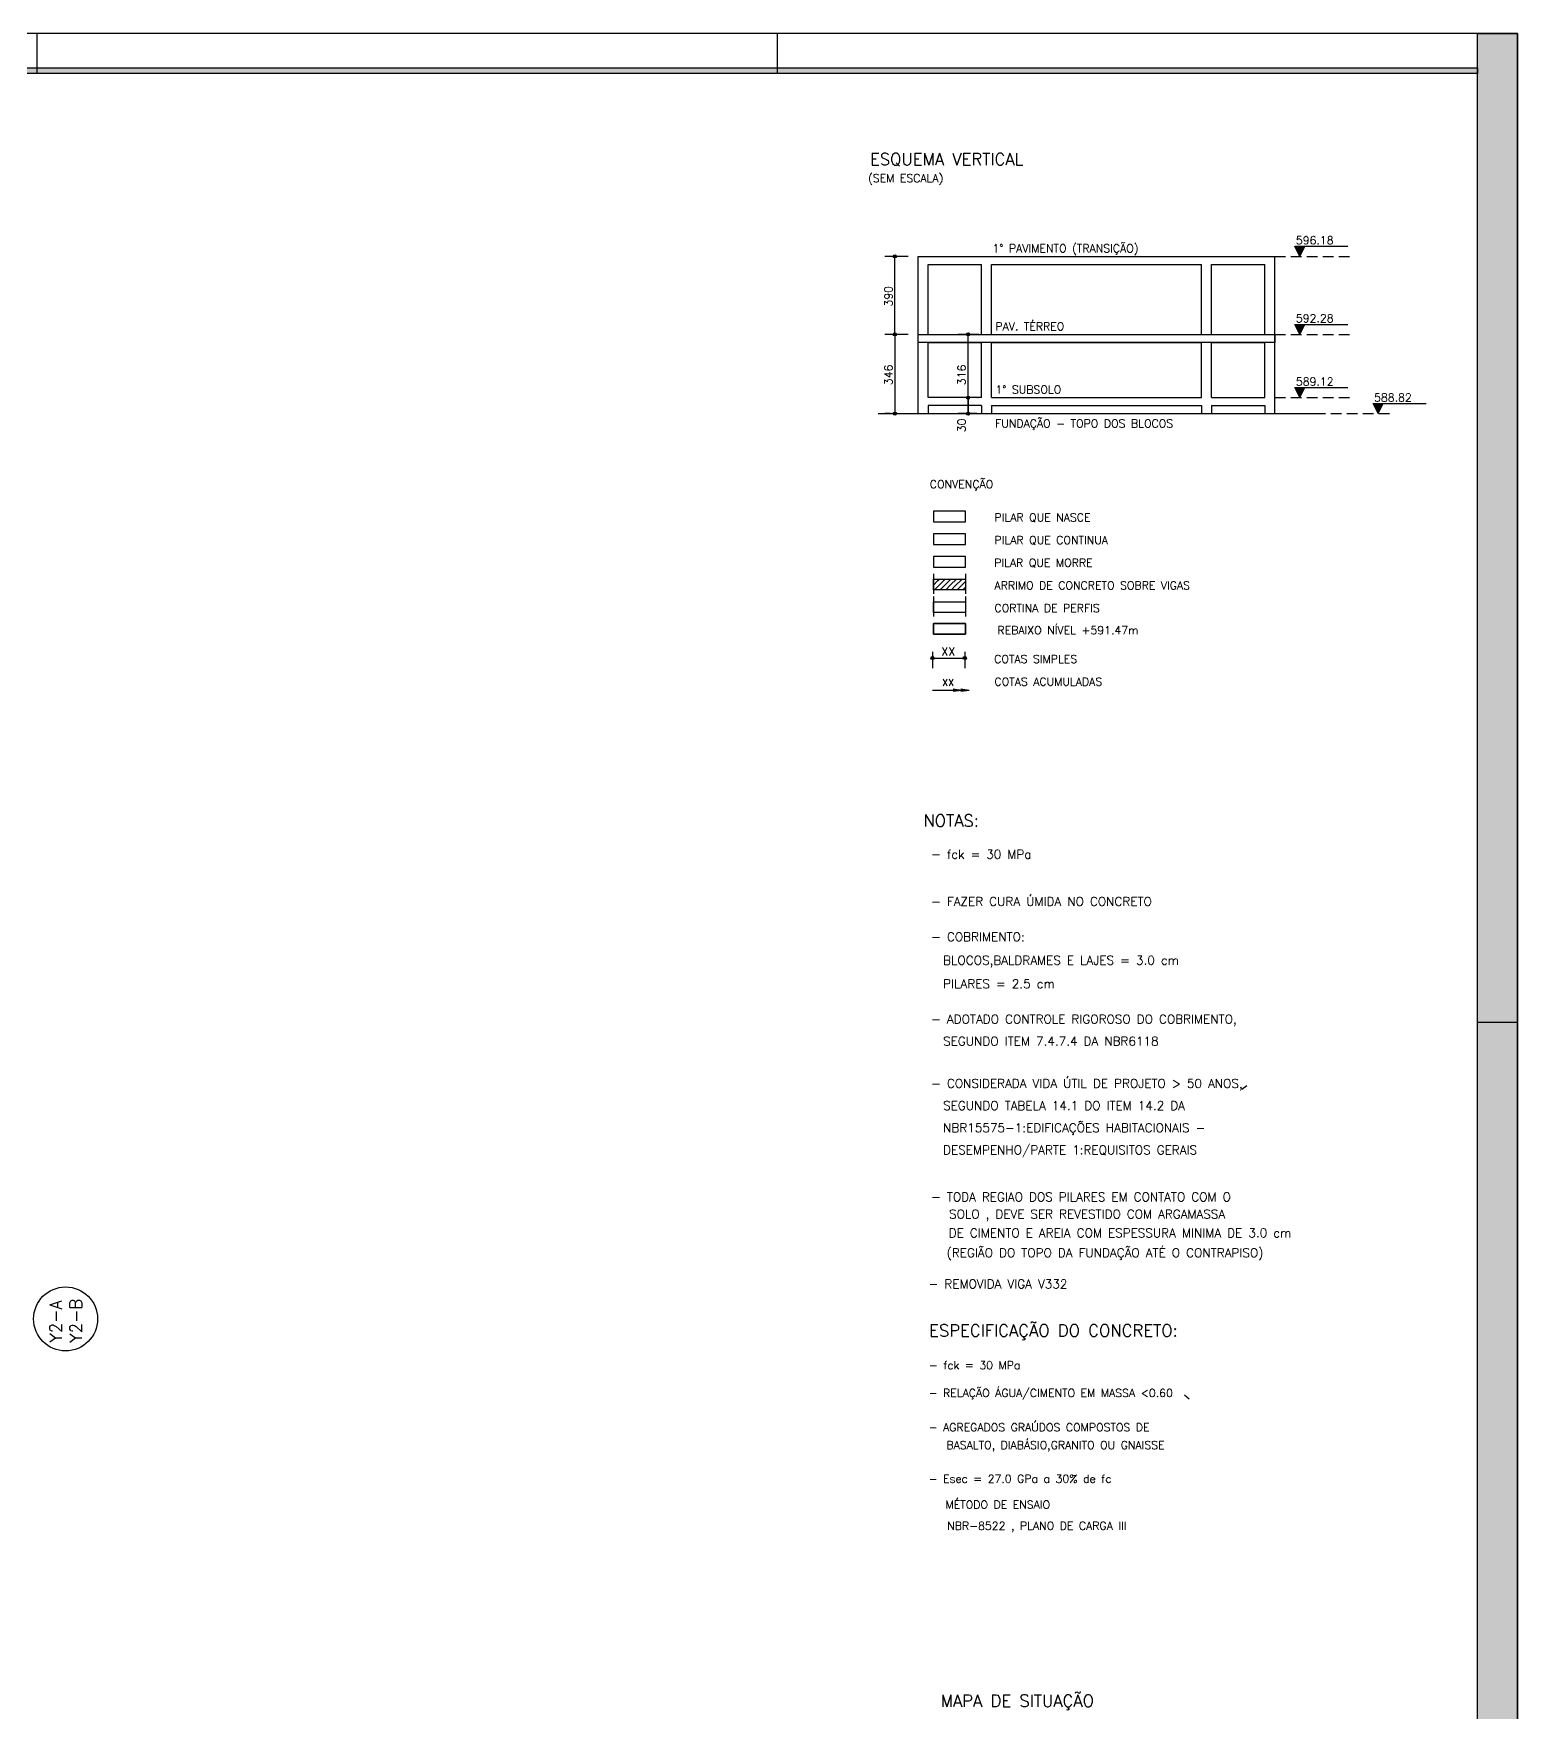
# Model space of a CAD drawing. Extents: x -9640 to 3028, y -572 to 5735.
# Drawn here: x 247 to 3028, y 2589 to 5735 of the extents above; entities that cross this region are included whole.
import ezdxf

# ---------------------------------------------------------------- set-up
doc = ezdxf.new("R2010")
doc.units = 0
doc.header["$LTSCALE"] = 100
doc.header["$MEASUREMENT"] = 0
doc.linetypes.add('ESTILO_TQS_0002', pattern=[0.3, 0.2, -0.1])
doc.linetypes.add('ESTILO_TQS_0004', pattern=[2.4, 1.5, 0.2, 0.15, -0.2, 0.15, -0.2])
doc.layers.get('0').update_dxf_attribs({"color": 245, "linetype": 'CONTINUOUS'})
for name, color, linetype in [('01', 7, 'CONTINUOUS'), ('100', 7, 'CONTINUOUS'), ('16', 5, 'CONTINUOUS'), ('18', 4, 'CONTINUOUS'), ('2', 5, 'CONTINUOUS'), ('200', 7, 'ESTILO_TQS_0002'), ('205', 5, 'ESTILO_TQS_0004'), ('21', 1, 'CONTINUOUS'), ('221', 102, 'CONTINUOUS'), ('235', 7, 'CONTINUOUS'), ('240', 43, 'CONTINUOUS'), ('244', 6, 'CONTINUOUS'), ('3', 1, 'CONTINUOUS'), ('30', 7, 'CONTINUOUS'), ('4', 3, 'CONTINUOUS')]:
    doc.layers.add(name, color=color, linetype=linetype)
doc.styles.get("Standard").update_dxf_attribs({"font": 'ROMANS.SHX'})

# ---------------------------------------------------------------- blocks, each defined once
blk = doc.blocks.new('_COTAZ', base_point=(-50809.273658, 26281.42882))
for p, q in [((-50809.023658, 26281.92882), (-50811.673658, 26281.92882)), ((-50809.273658, 26281.42882), (-50809.523659, 26281.92882)), ((-50809.501363, 26281.884228), (-50809.045953, 26281.884228)), ((-50809.273658, 26281.42882), (-50809.023658, 26281.92882)), ((-50809.479067, 26281.839637), (-50809.068249, 26281.839637)), ((-50809.456771, 26281.795045), (-50809.090545, 26281.795045)), ((-50809.434476, 26281.750454), (-50809.112841, 26281.750454)), ((-50809.41218, 26281.705863), (-50809.135137, 26281.705862)), ((-50809.389884, 26281.661271), (-50809.157432, 26281.661271)), ((-50809.367588, 26281.61668), (-50809.179728, 26281.61668)), ((-50809.345292, 26281.572088), (-50809.202024, 26281.572089)), ((-50809.322996, 26281.527497), (-50809.22432, 26281.527497)), ((-50809.300701, 26281.482906), (-50809.246616, 26281.482906))]:
    blk.add_line(p, q)
blk = doc.blocks.new('_H0B108D4A6C-015')
for p, q in [((6630.446709, 2840.354362), (6631.138004, 2841.045657)), ((6630.446709, 2826.212226), (6641.744606, 2837.510123)), ((6631.138004, 2841.045657), (6631.368435, 2841.276088)), ((6632.989, 2814.612382), (6652.351207, 2833.974589)), ((6641.744606, 2837.510123), (6645.510571, 2841.276088)), ((6647.131136, 2814.612382), (6662.957809, 2830.439055)), ((6652.351207, 2833.974589), (6659.652707, 2841.276088)), ((6661.273271, 2814.612382), (6673.564411, 2826.903521)), ((6662.957809, 2830.439055), (6673.794842, 2841.276088)), ((6673.564411, 2826.903521), (6687.936978, 2841.276088)), ((6675.415407, 2814.612382), (6684.171012, 2823.367987)), ((6684.171012, 2823.367987), (6702.079113, 2841.276088)), ((6689.557542, 2814.612382), (6694.777614, 2819.832453)), ((6694.777614, 2819.832453), (6710.437829, 2835.492668)), ((6703.699678, 2814.612382), (6705.384216, 2816.296919)), ((6705.384216, 2816.296919), (6710.437829, 2821.350533))]:
    blk.add_line(p, q)

msp = doc.modelspace()

# ---------------------------------------------------------------- linework, layer by layer
for p, q in [((252.924399, 5735.409286), (252.924399, 5660.409286)), ((1640.424399, 5735.409286), (1640.424399, 5660.409286)), ((1904.543176, 5317.939065), (2023.293176, 5317.939065)), ((1904.543176, 5302.939065), (1904.543176, 5317.939065)), ((2023.293176, 5317.939065), (2435.793176, 5317.939065)), ((2435.793176, 5317.939065), (2573.293176, 5317.939065)), ((2573.293176, 5302.939065), (2573.293176, 5317.939065)), ((1904.543176, 5156.687967), (1904.543176, 5302.939065)), ((1923.293176, 5302.939065), (2023.293176, 5302.939065)), ((1923.293176, 5171.689066), (1923.293176, 5302.939065)), ((2023.293176, 5171.689066), (2023.293176, 5302.939065)), ((2023.293176, 5171.689066), (2023.293176, 5302.939065)), ((2042.043176, 5302.939065), (2435.793176, 5302.939065)), ((2042.043176, 5171.689066), (2042.043176, 5302.939065)), ((2435.793176, 5171.689066), (2435.793176, 5302.939065)), ((2454.543176, 5302.939065), (2554.543176, 5302.939065)), ((2454.543176, 5171.689066), (2454.543176, 5302.939065)), ((2454.543176, 5171.689066), (2454.543176, 5302.939065)), ((2554.543176, 5171.689066), (2554.543176, 5302.939065)), ((2573.293176, 5156.687967), (2573.293176, 5302.939065)), ((1923.293176, 5171.687967), (2023.293176, 5171.687967)), ((2042.043176, 5171.687967), (2435.793176, 5171.687967)), ((2454.543176, 5171.687967), (2554.543176, 5171.687967)), ((1904.543176, 5023.188974), (1904.543176, 5156.687967)), ((1904.543176, 5053.187963), (1904.543176, 5156.687967)), ((1923.293176, 5156.687967), (2023.293176, 5156.687967)), ((1923.293176, 5053.187963), (1923.293176, 5156.687967)), ((2023.293176, 5053.187963), (2023.293176, 5156.687967)), ((2023.293176, 5053.187963), (2023.293176, 5156.687967)), ((2042.043176, 5156.687967), (2435.793176, 5156.687967)), ((2042.043176, 5053.188974), (2042.043176, 5156.687967)), ((2435.793176, 5053.188974), (2435.793176, 5156.687967)), ((2454.543176, 5156.687967), (2554.543176, 5156.687967)), ((2454.543176, 5053.188974), (2454.543176, 5156.687967)), ((2454.543176, 5053.187963), (2454.543176, 5156.687967)), ((2554.543176, 5053.187963), (2554.543176, 5156.687967)), ((2573.293176, 5023.188974), (2573.293176, 5156.687967)), ((2573.293176, 5053.187963), (2573.293176, 5156.687967)), ((2023.293176, 5053.187963), (1923.293176, 5053.187963)), ((2023.293176, 5038.188974), (1923.293176, 5038.188974)), ((1923.293176, 5038.188974), (1923.293176, 5023.188974)), ((2023.293176, 5038.188974), (2023.293176, 5023.188974)), ((2042.043176, 5053.188974), (2435.793176, 5053.188974)), ((2042.043176, 5038.188974), (2435.793176, 5038.188974)), ((2042.043176, 5038.188974), (2042.043176, 5023.188974)), ((2435.793176, 5038.188974), (2435.793176, 5023.188974)), ((2454.543176, 5053.187963), (2554.543176, 5053.187963)), ((2454.543176, 5038.188974), (2454.543176, 5023.188974)), ((2454.543176, 5038.188974), (2554.543176, 5038.188974)), ((2554.543176, 5038.188974), (2554.543176, 5023.188974)), ((1829.543176, 5023.188974), (2648.293176, 5023.188974)), ((2952.924399, 3882.909286), (3027.924399, 3882.909286)), ((2520.53868, 3763.099609), (2511.517739, 3756.68566))]:
    msp.add_line(p, q)
at = {"color": 6}
msp.add_line((2412.534346, 3176.381194), (2403.922566, 3183.561699), dxfattribs=at)
for points in [[(-9639.575601, -572.090714), (3027.924399, -572.090714), (3027.924399, 5735.409286), (-9639.575601, 5735.409286), (-9639.575601, -572.090714)], [(2952.924399, 5735.409286), (3027.924399, 5735.409286), (3027.924399, -572.090714), (2952.924399, -572.090714), (2952.924399, 5735.409286)], [(2952.924399, -497.090714), (2952.924399, -507.590714), (-9462.575601, -507.590714), (-9462.575601, 5670.909286), (2952.924399, 5670.909286), (2952.924399, 5660.409286), (-9452.075601, 5660.409286), (-9452.075601, -497.090714), (2952.924399, -497.090714)], [(-9452.075601, -497.090714), (2952.924399, -497.090714), (2952.924399, 5660.409286), (-9452.075601, 5660.409286), (-9452.075601, -497.090714)]]:
    msp.add_lwpolyline(points)
for points in [[(-9452.075601, 5660.409286), (-9462.575601, 5670.909286), (2952.924399, 5670.909286)], [(-9452.075601, 5660.409286), (2952.924399, 5670.909286), (2952.924399, 5660.409286)]]:
    msp.add_solid(points)
at = {"layer": '01'}
for p, q in [((1933.268534, 4713.023183), (1993.261874, 4713.023183)), ((1993.261874, 4693.025403), (1933.268534, 4693.025403)), ((1933.268534, 4670.525403), (1993.261874, 4670.525403)), ((1993.261874, 4650.527623), (1933.268534, 4650.527623))]:
    msp.add_line(p, q, dxfattribs=at)
msp.add_lwpolyline([(1933.756047, 4629.694423), (1993.749387, 4629.694423), (1993.749387, 4609.696643), (1933.756047, 4609.696643), (1933.756047, 4629.694423)], dxfattribs=at)
at = {"layer": '100'}
msp.add_lwpolyline([(1933.268534, 4670.525403), (1993.261874, 4670.525403), (1993.261874, 4650.527623), (1933.268534, 4650.527623), (1933.268534, 4670.525403)], dxfattribs=at)
at = {"layer": '18'}
msp.add_circle((306.876232, 3326.596), 60, dxfattribs=at)
at = {"layer": '2'}
msp.add_lwpolyline([(1933.81748, 4820.518743), (1993.81082, 4820.518743), (1993.81082, 4840.516523), (1933.81748, 4840.516523), (1933.81748, 4820.518743)], dxfattribs=at)
at = {"layer": '200'}
for p, q in [((2573.293176, 5317.939065), (2715.793176, 5317.939065)), ((2573.293176, 5171.687967), (2715.793176, 5171.687967)), ((2573.293176, 5053.188974), (2715.793176, 5053.188974)), ((2648.293176, 5023.188974), (2790.793176, 5023.188974))]:
    msp.add_line(p, q, dxfattribs=at)
at = {"layer": '205'}
for p, q in [((1933.268534, 4722.773183), (1933.268534, 4685.525403)), ((1993.261874, 4722.773183), (1993.261874, 4685.525403)), ((1933.268534, 4680.275403), (1933.268534, 4643.027623)), ((1993.261874, 4680.275403), (1993.261874, 4643.027623))]:
    msp.add_line(p, q, dxfattribs=at)
at = {"layer": '21'}
for p, q in [((2000.323904, 4504.449954), (1931.684963, 4504.449954)), ((1986.298385, 4504.449954), (1970.683128, 4506.505741)), ((1986.298385, 4504.449954), (1970.683128, 4502.394166)), ((2000.323904, 4504.449954), (1984.708648, 4506.505741)), ((2000.323904, 4504.449954), (1984.708648, 4502.394166))]:
    msp.add_line(p, q, dxfattribs=at)
at = {"layer": '221', "color": 102}
for p, q in [((1885.793176, 5317.939065), (1842.278446, 5317.939065)), ((1861.028446, 5171.689066), (1861.028446, 5317.939065)), ((1904.543176, 5317.939065), (1904.543176, 5317.939065)), ((1867.043176, 5171.689066), (1842.278446, 5171.689066)), ((1885.793176, 5171.689066), (1842.278446, 5171.689066)), ((1861.028446, 5171.689066), (1861.028446, 5023.188974)), ((1885.793176, 5171.689066), (1885.793176, 5171.689066)), ((1904.543176, 5171.689066), (1904.543176, 5171.689066)), ((2018.208206, 5171.687967), (1979.543176, 5171.687967)), ((1998.293176, 5023.188974), (1998.293176, 5171.687967)), ((2036.958206, 5171.687967), (2036.958206, 5171.687967)), ((1997.361513, 5053.187963), (1997.361513, 5053.187963)), ((1998.293176, 5053.187963), (1998.293176, 5023.188974)), ((2016.111513, 5053.187963), (2017.043176, 5053.187963)), ((1853.100958, 5023.188974), (1842.278446, 5023.188974)), ((1871.850958, 5023.188974), (1871.850958, 5023.188974)), ((2014.698276, 5023.188974), (1979.543176, 5023.188974)), ((2014.698276, 5023.188974), (1979.543176, 5023.188974)), ((2033.448276, 5023.188974), (2033.448276, 5023.188974)), ((2033.448276, 5023.188974), (2033.448276, 5023.188974)), ((1931.684963, 4576.669493), (1931.684963, 4546.346313)), ((1931.684963, 4565.096313), (1992.164963, 4565.096313)), ((1992.164963, 4576.669493), (1992.164963, 4546.346313))]:
    msp.add_line(p, q, dxfattribs=at)
for centre, radius in [((1861.028446, 5317.939065), 3), ((1861.028446, 5317.939065), 1.5), ((1861.028446, 5171.689066), 3), ((1861.028446, 5171.689066), 3), ((1861.028446, 5171.689066), 1.5), ((1861.028446, 5171.689066), 1.5), ((1998.293176, 5171.687967), 3), ((1998.293176, 5171.687967), 1.5), ((1998.293176, 5053.187963), 3), ((1998.293176, 5053.187963), 1.5), ((1861.028446, 5023.188974), 3), ((1861.028446, 5023.188974), 1.5), ((1998.293176, 5023.188974), 3), ((1998.293176, 5023.188974), 3), ((1998.293176, 5023.188974), 1.5), ((1998.293176, 5023.188974), 1.5), ((1931.684963, 4565.096313), 3), ((1931.684963, 4565.096313), 1.5), ((1992.164963, 4565.096313), 3), ((1992.164963, 4565.096313), 1.5)]:
    msp.add_circle(centre, radius, dxfattribs=at)
at = {"layer": '235'}
for points in [[(2952.924399, 5735.409286), (3027.924399, 5735.409286), (3027.924399, 5735.409286)], [(2952.924399, 5735.409286), (3027.924399, 5735.409286), (3027.924399, -572.090714)], [(2952.924399, 5735.409286), (3027.924399, -572.090714), (3027.924399, -572.090714)], [(2952.924399, 5735.409286), (3027.924399, -572.090714), (2952.924399, -572.090714)], [(2952.924399, 5735.409286), (2952.924399, -572.090714), (2952.924399, -572.090714)], [(2952.924399, 5735.409286), (2952.924399, -572.090714), (2952.924399, 5735.409286)]]:
    msp.add_solid(points, dxfattribs=at)
at = {"layer": '240'}
msp.add_lwpolyline([(1933.268534, 4713.023183), (1993.261874, 4713.023183), (1993.261874, 4693.025403), (1933.268534, 4693.025403), (1933.268534, 4713.023183)], dxfattribs=at)
at = {"layer": '244'}
msp.add_lwpolyline([(1933.756047, 4609.696643), (1993.749387, 4609.696643), (1993.749387, 4629.694423), (1933.756047, 4629.694423), (1933.756047, 4609.696643)], dxfattribs=at)
at = {"layer": '3'}
msp.add_lwpolyline([(1933.816992, 4778.020963), (1993.810332, 4778.020963), (1993.810332, 4798.018743), (1933.816992, 4798.018743), (1933.816992, 4778.020963)], dxfattribs=at)
at = {"layer": '30'}
msp.add_lwpolyline([(1904.543176, 5171.687967), (2573.293176, 5171.687967), (2573.293176, 5156.687967), (1904.543176, 5156.687967), (1904.543176, 5171.687967)], dxfattribs=at)
at = {"layer": '4'}
msp.add_lwpolyline([(1933.268534, 4735.523183), (1993.261874, 4735.523183), (1993.261874, 4755.520963), (1933.268534, 4755.520963), (1933.268534, 4735.523183)], dxfattribs=at)

# ---------------------------------------------------------------- block references
at = {"xscale": -37.5, "yscale": 37.5, "rotation": 360}
for p in [(2620.168176, 5317.939065), (2620.168176, 5171.687967), (2620.168176, 5053.188974), (2766.727509, 5023.188974)]:
    msp.add_blockref('_COTAZ', p, dxfattribs=at)
at = {"layer": '240', "xscale": 0.75, "yscale": 0.75}
msp.add_blockref('_H0B108D4A6C-015', (-3039.566498, 2582.066117), dxfattribs=at)

# ---------------------------------------------------------------- texts
for s, height, p in [('(SEM ESCALA)', 14.984994, (1810.787157, 5456.905985)), ('596.18', 15, (2612.668176, 5340.439065)), ('1%%d PAVIMENTO (TRANSIÇÃO)', 15, (2044.029744, 5325.439065)), ('PAV. TÉRREO', 15, (2049.543176, 5179.187967)), ('592.28', 15, (2612.668176, 5194.187967)), ('1%%d SUBSOLO ', 15, (2049.543176, 5060.688974)), ('589.12', 15, (2612.668176, 5075.688974)), ('588.82', 15, (2759.227509, 5045.688974)), ('FUNDAÇÃO - TOPO DOS BLOCOS', 15, (2049.002265, 4997.128795)), ('PILAR QUE NASCE', 15, (2047.828749, 4821.210073)), ('PILAR QUE CONTINUA', 14.998336, (2047.828749, 4778.712292)), ('PILAR QUE MORRE', 14.998336, (2047.279803, 4736.214757)), ('ARRIMO DE CONCRETO SOBRE VIGAS', 15, (2047.828749, 4693.716732)), ('CORTINA DE PERFIS', 15, (2047.828749, 4651.218952)), ('REBAIXO NÍVEL +591.47m', 15, (2053.39549, 4609.761082)), ('COTAS SIMPLES', 15, (2047.279803, 4555.788997)), ('COTAS ACUMULADAS', 15, (2047.828749, 4513.290972)), ('- fck = 30 MPa ', 16.425, (1928.986661, 4189.113355)), ('- FAZER CURA ÚMIDA NO CONCRETO', 16.5, (1928.986661, 4100.736162)), ('- COBRIMENTO:', 16.5, (1928.986661, 4034.401271)), ('  BLOCOS,BALDRAMES E LAJES = 3.0 cm', 16.5, (1928.986661, 3990.40127)), ('  PILARES = 2.5 cm', 16.5, (1928.986661, 3946.401271)), ('- ADOTADO CONTROLE RIGOROSO DO COBRIMENTO,', 16.5, (1928.986661, 3880.06638)), ('  SEGUNDO ITEM 7.4.7.4 DA NBR6118', 16.5, (1928.986661, 3838.81638)), ('- CONSIDERADA VIDA ÚTIL DE PROJETO > 50 ANOS,', 16.5, (1928.986661, 3759.628455)), ('  SEGUNDO TABELA 14.1 DO ITEM 14.2 DA', 16.5, (1928.986661, 3718.081183)), ('  NBR15575-1:EDIFICAÇÕES HABITACIONAIS -', 16.5, (1928.986661, 3676.53391)), ('  DESEMPENHO/PARTE 1:REQUISITOS GERAIS', 16.5, (1928.986661, 3634.986638)), ('- TODA REGIAO DOS PILARES EM CONTATO COM O', 16.467745, (1928.986661, 3546.91005)), ('SOLO , DEVE SER REVESTIDO COM ARGAMASSA', 16.467745, (1962.784948, 3514.840379)), ('DE CIMENTO E AREIA COM ESPESSURA MINIMA DE 3.0 cm', 16.5, (1962.084272, 3479.47031)), ('(REGIÃO DO TOPO DA FUNDAÇÃO ATÉ O CONTRAPISO)', 16.5, (1958.003089, 3442.237649)), ('- REMOVIDA VIGA V332', 16.5, (1924.272938, 3383.815227)), ('- AGREGADOS GRAÚDOS COMPOSTOS DE', 15, (1924.444272, 3115.971723)), ('BASALTO, DIABÁSIO,GRANITO OU GNAISSE', 15, (1957.71613, 3082.699865))]:
    msp.add_text(s, height=height).set_placement(p)
at = {"color": 6}
for s, p in [('- fck = 30 MPa ', (1924.88322, 3232.292707)), ('- RELAÇÃO ÁGUA/CIMENTO EM MASSA <0.60', (1924.444272, 3180.267353)), ('- Esec = 27.0 GPa a 30% de fc', (1924.444272, 3019.485949)), ('MÉTODO DE ENSAIO', (1956.010235, 2970.999117)), ('NBR-8522 , PLANO DE CARGA III', (1959.176918, 2931.415579))]:
    msp.add_text(s, height=15, dxfattribs=at).set_placement(p)
at = {"layer": '16'}
for s, height, p in [('ESQUEMA VERTICAL', 22.5, (1814.562992, 5488.816425)), ('CONVENÇÃO', 14.998335, (1926.598265, 4883.419172)), ('NOTAS:', 22.5, (1914.607651, 4249.12131)), ('ESPECIFICAÇÃO DO CONCRETO:', 22.499978, (1925.549904, 3293.507566)), ('MAPA DE SITUAÇÃO', 22.5, (1946.848884, 2599.78456))]:
    msp.add_text(s, height=height, dxfattribs=at).set_placement(p)
at = {"layer": '18'}
for s, p in [('Y2-A', (299.658144, 3282.668453)), ('Y2-B', (337.31154, 3282.355871))]:
    msp.add_text(s, height=22.5, rotation=90, dxfattribs=at).set_placement(p)
at = {"layer": '21'}
msp.add_text('XX', height=12.6, dxfattribs=at).set_placement((1950.214829, 4512.835787))
at = {"layer": '221', "color": 102}
for s, p in [('390', (1856.528446, 5223.814066)), ('346', (1856.528446, 5076.43902)), ('316', (1993.793176, 5076.43847)), ('30', (1993.793176, 4988.188979))]:
    msp.add_text(s, height=15, rotation=90, dxfattribs=at).set_placement(p)
msp.add_text('XX', height=15, dxfattribs=at).set_placement((1948.424963, 4569.596313))

doc.saveas('drawing.dxf')
